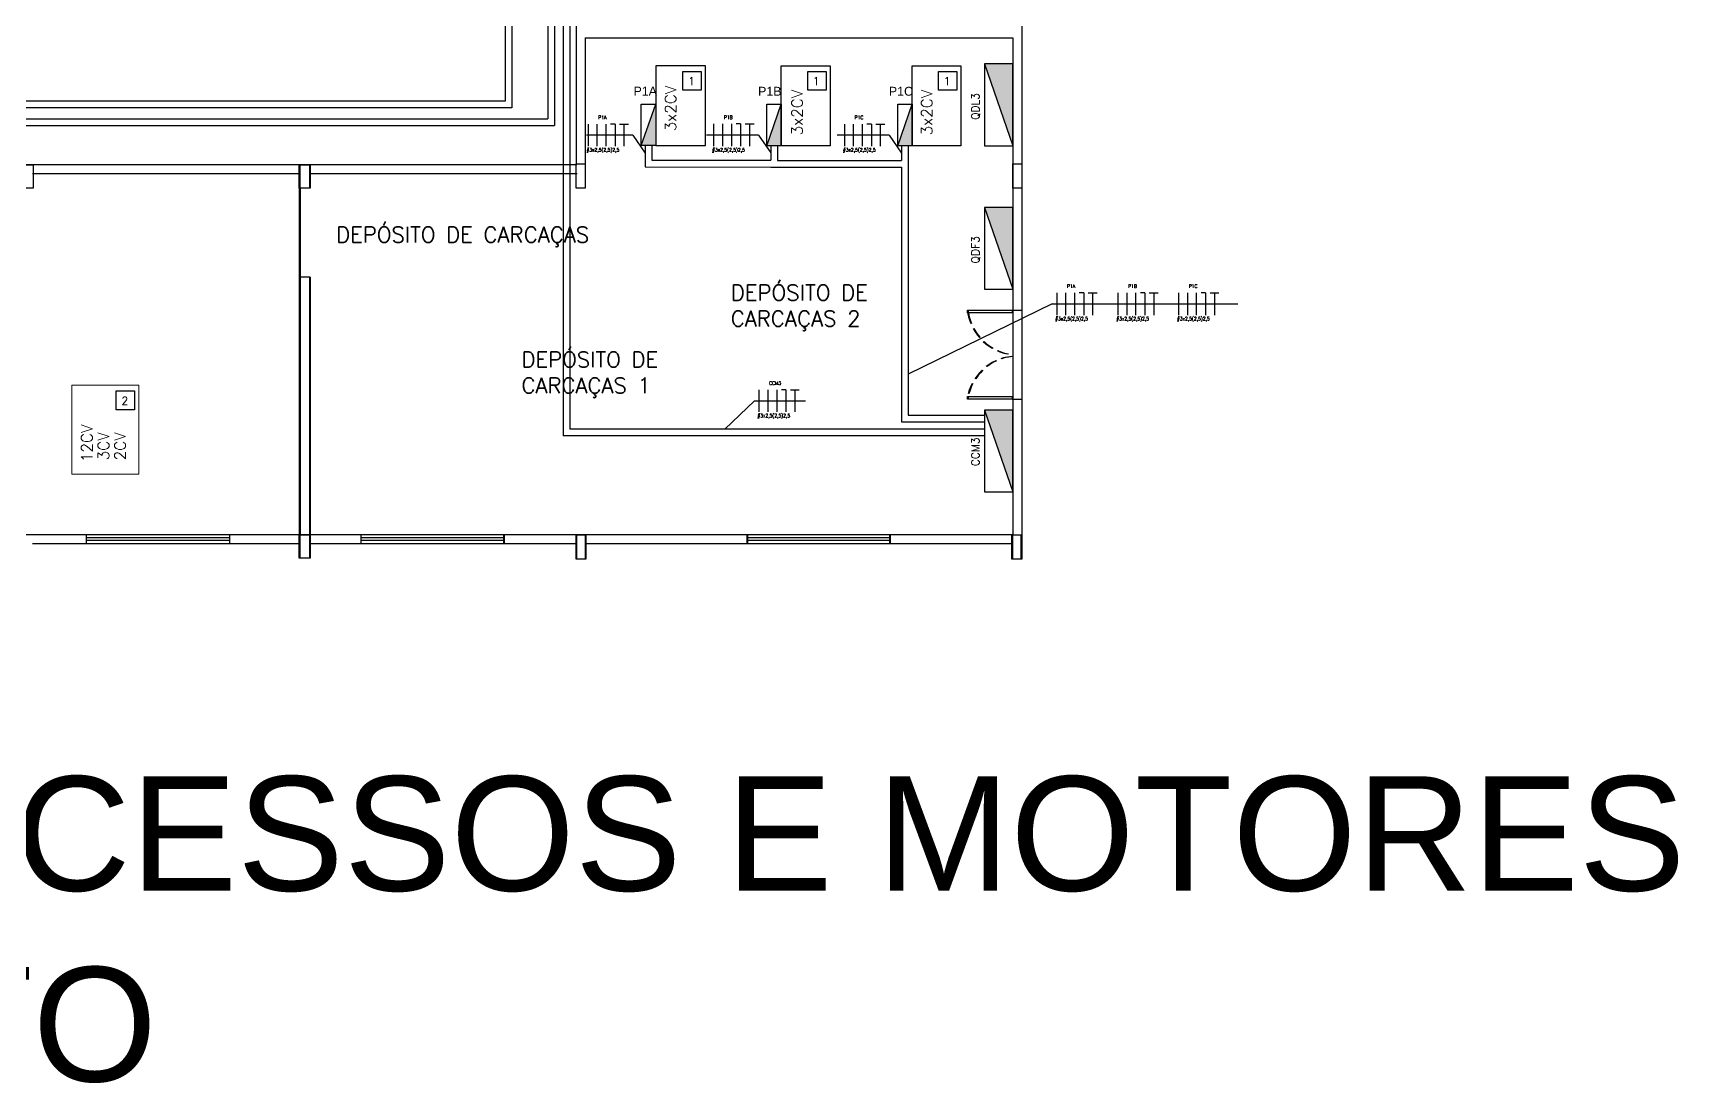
# Model space of a CAD drawing. Extents: x 202 to 641, y -96 to 322.
# Drawn here: x 255.75 to 292.75, y 128.96 to 152.59 of the extents above; entities that cross this region are included whole.
import ezdxf

# ---------------------------------------------------------------- set-up
doc = ezdxf.new("R2010")
doc.units = 0
doc.header["$MEASUREMENT"] = 0
doc.linetypes.add('DASHED2', pattern=[0.375, 0.25, -0.125])
for name, color, linetype in [('_ARQ', 5, 'Continuous'), ('_ARQ-TEXTO', 4, 'Continuous'), ('_ELT-ELETROCALHAS', 1, 'Continuous'), ('_ELT-MAQUINAS-TEXTO', 4, 'Continuous'), ('_ELT-MÁQUINAS', 3, 'Continuous'), ('_ELT-PONTO', 2, 'Continuous'), ('_ELT-PONTO-TEXTO', 4, 'Continuous'), ('_ELT_ELETRODUTOS', 6, 'Continuous'), ('ELET_FIAÇÃO', 1, 'Continuous')]:
    doc.layers.add(name, color=color, linetype=linetype)
doc.styles.add('ARIAL', font='arial.ttf')
doc.styles.add('textstyle3', font='romans')
doc.styles.add('textstyle4', font='arial.ttf')
doc.styles.add('textstyle6', font='Standard')
doc.styles.add('textstyle7', font='romans__.ttf')

# ---------------------------------------------------------------- blocks, each defined once
blk = doc.blocks.new('FIACAO_LAMP_ELETRO_3FNT')
at = {"layer": 'ELET_FIAÇÃO', "color": 4, "linetype": 'Continuous'}
for p, q in [((0, -0.25), (0, 0.25)), ((0.2, -0.25), (0.2, 0.25)), ((0.4, -0.25), (0.4, 0.25)), ((0.6, 0.25), (0.5, 0.25)), ((0.6, 0.25), (0.6, -0.25)), ((0.7, 0.25), (0.9, 0.25)), ((0.8, 0.25), (0.8, -0.25))]:
    blk.add_line(p, q, dxfattribs=at)
at = {"layer": 'ELET_FIAÇÃO', "color": 4, "linetype": 'Continuous', "style": 'textstyle4'}
for tag, p in [('C', (0.224, 0.36)), ('B', (-0.043, -0.37))]:
    blk.add_attdef(tag, p, '', height=0.08, dxfattribs=at)

msp = doc.modelspace()

# ---------------------------------------------------------------- hatches: boundary and pattern name
at = {"layer": '_ELT-PONTO', "linetype": 'Continuous', "transparency": 33554687}
for points in [[(277.786, 151.889), (277.15, 151.889), (277.786, 150.048)], [(277.786, 148.662), (277.15, 148.662), (277.786, 146.822)], [(277.786, 144.099), (277.15, 144.099), (277.786, 142.259)]]:
    msp.add_hatch(color=256, dxfattribs=at).paths.add_polyline_path(points, flags=0)
at = {"layer": '_ELT-PONTO', "linetype": 'Continuous'}
h = msp.add_hatch(color=256, dxfattribs=at)
h.dxf.hatch_style = 1
h.paths.add_polyline_path([(269.754, 150.984), (269.431, 150.052), (269.754, 150.052)])
h = msp.add_hatch(color=256, dxfattribs=at)
h.dxf.hatch_style = 1
h.paths.add_polyline_path([(272.578, 150.98), (272.256, 150.048), (272.578, 150.048)])
h = msp.add_hatch(color=256, dxfattribs=at)
h.dxf.hatch_style = 1
h.paths.add_polyline_path([(275.519, 150.98), (275.197, 150.048), (275.519, 150.048)])

# ---------------------------------------------------------------- linework, layer by layer
at = {"layer": '_ARQ'}
for p, q in [((267.968, 188.127), (267.968, 149.641)), ((277.986, 155.811), (277.986, 141.093)), ((268.168, 152.475), (277.768, 152.475)), ((268.186, 152.475), (277.786, 152.475)), ((277.786, 152.475), (277.786, 141.293)), ((267.966, 149.618), (224.593, 149.618)), ((267.984, 149.618), (224.611, 149.618)), ((261.739, 149.418), (255.739, 149.418)), ((261.757, 149.418), (255.757, 149.418)), ((267.968, 149.418), (261.968, 149.418)), ((267.986, 149.418), (261.986, 149.418)), ((277.768, 146.349), (277.968, 146.349)), ((277.786, 146.349), (277.986, 146.349)), ((277.768, 144.349), (277.968, 144.349)), ((277.786, 144.349), (277.986, 144.349)), ((277.768, 141.293), (224.593, 141.293)), ((277.786, 141.293), (224.611, 141.293)), ((261.739, 141.093), (255.739, 141.093)), ((261.757, 141.093), (255.757, 141.093)), ((256.951, 141.093), (256.951, 141.296)), ((256.951, 141.231), (260.148, 141.231)), ((256.951, 141.178), (260.148, 141.178)), ((256.969, 141.231), (260.166, 141.231)), ((256.969, 141.178), (260.166, 141.178)), ((260.169, 141.296), (260.169, 141.093)), ((267.966, 141.093), (261.968, 141.093)), ((267.984, 141.093), (261.986, 141.093)), ((263.132, 141.093), (263.132, 141.296)), ((263.132, 141.231), (266.329, 141.231)), ((263.132, 141.178), (266.329, 141.178)), ((263.15, 141.231), (266.347, 141.231)), ((263.15, 141.178), (266.347, 141.178)), ((266.332, 141.296), (266.332, 141.093)), ((266.35, 141.296), (266.35, 141.093)), ((277.766, 141.093), (268.168, 141.093)), ((277.784, 141.093), (268.186, 141.093)), ((271.809, 141.093), (271.809, 141.296)), ((271.809, 141.231), (275.006, 141.231)), ((271.809, 141.178), (275.006, 141.178)), ((271.827, 141.093), (271.827, 141.296)), ((271.827, 141.231), (275.024, 141.231)), ((271.827, 141.178), (275.024, 141.178)), ((275.009, 141.296), (275.009, 141.093)), ((275.027, 141.296), (275.027, 141.093))]:
    msp.add_line(p, q, dxfattribs=at)
at = {"layer": '_ARQ', "linetype": 'Continuous'}
for p, q in [((268.168, 152.475), (268.168, 149.641)), ((261.739, 149.093), (261.739, 141.293)), ((261.757, 149.093), (261.757, 141.293)), ((261.968, 147.093), (261.739, 147.093)), ((261.986, 147.093), (261.757, 147.093)), ((261.968, 147.093), (261.968, 141.293)), ((261.986, 147.093), (261.986, 141.293))]:
    msp.add_line(p, q, dxfattribs=at)
at = {"layer": '_ARQ'}
for points in [[(255.757, 149.618), (255.757, 149.093), (255.528, 149.093), (255.528, 149.618)], [(261.968, 149.618), (261.968, 149.093), (261.739, 149.093), (261.739, 149.618)], [(261.986, 149.618), (261.986, 149.093), (261.757, 149.093), (261.757, 149.618)], [(261.968, 141.293), (261.968, 140.769), (261.739, 140.769), (261.739, 141.293)], [(261.986, 141.293), (261.986, 140.769), (261.757, 140.769), (261.757, 141.293)]]:
    msp.add_lwpolyline(points, close=True, dxfattribs=at)
at = {"layer": '_ARQ', "linetype": 'Continuous'}
for points in [[(268.168, 149.093), (267.966, 149.093), (267.966, 149.641), (268.168, 149.641)], [(277.986, 149.093), (277.784, 149.093), (277.784, 149.641), (277.986, 149.641)], [(277.768, 146.289), (276.768, 146.289), (276.768, 146.349), (277.768, 146.349)], [(277.786, 146.289), (276.786, 146.289), (276.786, 146.349), (277.786, 146.349)], [(277.768, 144.349), (276.768, 144.349), (276.768, 144.409), (277.768, 144.409)], [(277.786, 144.349), (276.786, 144.349), (276.786, 144.409), (277.786, 144.409)], [(268.168, 140.745), (267.966, 140.745), (267.966, 141.293), (268.168, 141.293)], [(268.186, 140.745), (267.984, 140.745), (267.984, 141.293), (268.186, 141.293)], [(277.968, 140.745), (277.766, 140.745), (277.766, 141.293), (277.968, 141.293)], [(277.986, 140.745), (277.784, 140.745), (277.784, 141.293), (277.986, 141.293)]]:
    msp.add_lwpolyline(points, close=True, dxfattribs=at)
at = {"layer": '_ARQ', "linetype": 'DASHED2'}
for centre, start, end in [((277.889, 146.479), 189.6213, 263.9217), ((277.907, 146.479), 189.6213, 263.9217), ((277.881, 144.179), 96.0783, 170.3787), ((277.899, 144.179), 96.0783, 170.3787)]:
    msp.add_arc(centre, 1.136, start, end, dxfattribs=at)
at = {"layer": '_ELT-ELETROCALHAS', "color": 254, "true_color": 0xfeeab9}
for p, q in [((248.108, 150.654), (267.332, 150.654)), ((248.258, 150.504), (267.482, 150.504)), ((277.15, 143.67), (267.82, 143.67)), ((277.15, 143.52), (267.67, 143.52))]:
    msp.add_line(p, q, dxfattribs=at)
at = {"layer": '_ELT-ELETROCALHAS', "color": 116, "true_color": 0x136734}
for points in [[(268.168, 181.355), (266.367, 181.355), (266.367, 151.048), (248.653, 151.048), (248.653, 150.254)], [(268.168, 181.205), (266.517, 181.205), (266.517, 150.898), (248.803, 150.898), (248.803, 150.254)]]:
    msp.add_lwpolyline(points, dxfattribs=at)
at = {"layer": '_ELT-ELETROCALHAS', "color": 254, "true_color": 0xfeeab9}
for points in [[(267.67, 167.742), (267.67, 143.52)], [(267.82, 167.742), (267.82, 143.67)], [(267.332, 163.422), (267.332, 150.654)], [(267.482, 163.422), (267.482, 150.504)]]:
    msp.add_lwpolyline(points, dxfattribs=at)
at = {"layer": '_ELT-ELETROCALHAS', "color": 32, "true_color": 0xcd6928}
for points in [[(269.517, 150.052), (269.517, 149.572), (272.342, 149.568)], [(269.667, 150.052), (269.667, 149.722), (272.342, 149.722)], [(272.342, 150.048), (272.342, 149.722)], [(272.492, 150.048), (272.492, 149.718), (275.283, 149.718)], [(275.283, 150.048), (275.283, 149.718)], [(275.283, 150.048), (275.283, 149.718)], [(275.433, 150.048), (275.433, 143.987), (277.15, 143.987)], [(272.342, 149.568), (275.283, 149.568)], [(275.283, 149.568), (275.283, 143.837), (277.15, 143.837)]]:
    msp.add_lwpolyline(points, dxfattribs=at)
at = {"layer": '_ELT-MAQUINAS-TEXTO'}
for points in [[(270.365, 151.72), (270.778, 151.72), (270.778, 151.297), (270.365, 151.297)], [(273.173, 151.72), (273.586, 151.72), (273.586, 151.297), (273.173, 151.297)], [(276.114, 151.72), (276.527, 151.72), (276.527, 151.297), (276.114, 151.297)], [(257.622, 144.531), (258.034, 144.531), (258.034, 144.108), (257.622, 144.108)]]:
    msp.add_lwpolyline(points, close=True, dxfattribs=at)
at = {"layer": '_ELT-MÁQUINAS', "color": 4}
for points in [[(269.754, 150.052), (270.871, 150.052), (270.871, 151.848), (269.754, 151.848)], [(272.578, 151.848), (273.678, 151.848), (273.678, 150.048), (272.578, 150.048)], [(275.519, 151.848), (276.619, 151.848), (276.619, 150.048), (275.519, 150.048)]]:
    msp.add_lwpolyline(points, close=True, dxfattribs=at)
at = {"layer": '_ELT-MÁQUINAS', "color": 4, "lineweight": 0}
msp.add_lwpolyline([(256.627, 142.659), (258.127, 142.659), (258.127, 144.659), (256.627, 144.659)], close=True, dxfattribs=at)
at = {"layer": '_ELT-PONTO', "linetype": 'Continuous'}
for p, q in [((277.15, 151.889), (277.786, 150.048)), ((269.431, 150.052), (269.754, 150.984)), ((272.256, 150.048), (272.578, 150.98)), ((275.197, 150.048), (275.519, 150.98)), ((277.15, 148.662), (277.786, 146.822)), ((277.15, 144.099), (277.786, 142.259))]:
    msp.add_line(p, q, dxfattribs=at)
for points in [[(277.786, 151.889), (277.15, 151.889), (277.15, 150.048), (277.786, 150.048)], [(269.754, 150.052), (269.431, 150.052), (269.431, 150.984), (269.754, 150.984)], [(272.578, 150.048), (272.256, 150.048), (272.256, 150.98), (272.578, 150.98)], [(275.519, 150.048), (275.197, 150.048), (275.197, 150.98), (275.519, 150.98)], [(277.786, 148.662), (277.15, 148.662), (277.15, 146.822), (277.786, 146.822)], [(277.786, 144.099), (277.15, 144.099), (277.15, 142.259), (277.786, 142.259)]]:
    msp.add_lwpolyline(points, close=True, dxfattribs=at)
at = {"layer": 'ELET_FIAÇÃO', "color": 7, "linetype": 'Continuous'}
for points in [[(269.239, 150.285), (268.196, 150.285)], [(269.239, 150.285), (269.517, 149.883)], [(272.064, 150.287), (270.898, 150.287)], [(272.064, 150.287), (272.342, 149.885)], [(275.005, 150.285), (273.839, 150.285)], [(275.005, 150.285), (275.283, 149.883)], [(278.673, 146.488), (275.433, 144.911)], [(278.673, 146.488), (282.846, 146.488)], [(271.976, 144.308), (271.309, 143.67)], [(271.976, 144.308), (273.123, 144.308)]]:
    msp.add_lwpolyline(points, dxfattribs=at)

# ---------------------------------------------------------------- block references
at = {"layer": '_ELT_ELETRODUTOS', "linetype": 'Continuous'}
ref = msp.add_blockref('FIACAO_LAMP_ELETRO_3FNT', (268.24, 150.285), dxfattribs=at)
ref.add_attrib('C', 'P1A', (268.464, 150.645), dxfattribs={"layer": 'ELET_FIAÇÃO', "color": 4, "linetype": 'Continuous', "height": 0.08, "style": 'textstyle6'})
ref.add_attrib('B', '#3x2,5(2,5)2,5', (268.197, 149.915), dxfattribs={"layer": 'ELET_FIAÇÃO', "color": 4, "linetype": 'Continuous', "height": 0.08, "style": 'textstyle6'})
ref = msp.add_blockref('FIACAO_LAMP_ELETRO_3FNT', (271.065, 150.287), dxfattribs=at)
ref.add_attrib('C', 'P1B', (271.289, 150.646), dxfattribs={"layer": 'ELET_FIAÇÃO', "color": 4, "linetype": 'Continuous', "height": 0.08, "style": 'textstyle6'})
ref.add_attrib('B', '#3x2,5(2,5)2,5', (271.022, 149.916), dxfattribs={"layer": 'ELET_FIAÇÃO', "color": 4, "linetype": 'Continuous', "height": 0.08, "style": 'textstyle6'})
ref = msp.add_blockref('FIACAO_LAMP_ELETRO_3FNT', (274.006, 150.285), dxfattribs=at)
ref.add_attrib('C', 'P1C', (274.23, 150.645), dxfattribs={"layer": 'ELET_FIAÇÃO', "color": 4, "linetype": 'Continuous', "height": 0.08, "style": 'textstyle6'})
ref.add_attrib('B', '#3x2,5(2,5)2,5', (273.963, 149.915), dxfattribs={"layer": 'ELET_FIAÇÃO', "color": 4, "linetype": 'Continuous', "height": 0.08, "style": 'textstyle6'})
ref = msp.add_blockref('FIACAO_LAMP_ELETRO_3FNT', (278.78, 146.488), dxfattribs=at)
ref.add_attrib('C', 'P1A', (279.004, 146.848), dxfattribs={"layer": 'ELET_FIAÇÃO', "color": 4, "linetype": 'Continuous', "height": 0.08, "style": 'textstyle6'})
ref.add_attrib('B', '#3x2,5(2,5)2,5', (278.737, 146.118), dxfattribs={"layer": 'ELET_FIAÇÃO', "color": 4, "linetype": 'Continuous', "height": 0.08, "style": 'textstyle6'})
ref = msp.add_blockref('FIACAO_LAMP_ELETRO_3FNT', (280.155, 146.488), dxfattribs=at)
ref.add_attrib('C', 'P1B', (280.379, 146.848), dxfattribs={"layer": 'ELET_FIAÇÃO', "color": 4, "linetype": 'Continuous', "height": 0.08, "style": 'textstyle6'})
ref.add_attrib('B', '#3x2,5(2,5)2,5', (280.112, 146.118), dxfattribs={"layer": 'ELET_FIAÇÃO', "color": 4, "linetype": 'Continuous', "height": 0.08, "style": 'textstyle6'})
ref = msp.add_blockref('FIACAO_LAMP_ELETRO_3FNT', (281.52, 146.488), dxfattribs=at)
ref.add_attrib('C', 'P1C', (281.744, 146.848), dxfattribs={"layer": 'ELET_FIAÇÃO', "color": 4, "linetype": 'Continuous', "height": 0.08, "style": 'textstyle6'})
ref.add_attrib('B', '#3x2,5(2,5)2,5', (281.477, 146.118), dxfattribs={"layer": 'ELET_FIAÇÃO', "color": 4, "linetype": 'Continuous', "height": 0.08, "style": 'textstyle6'})
ref = msp.add_blockref('FIACAO_LAMP_ELETRO_3FNT', (272.083, 144.308), dxfattribs=at)
ref.add_attrib('C', 'CCM3', (272.307, 144.667), dxfattribs={"layer": 'ELET_FIAÇÃO', "color": 4, "linetype": 'Continuous', "height": 0.08, "style": 'textstyle6'})
ref.add_attrib('B', '#3x2,5(2,5)2,5', (272.04, 143.937), dxfattribs={"layer": 'ELET_FIAÇÃO', "color": 4, "linetype": 'Continuous', "height": 0.08, "style": 'textstyle6'})

# ---------------------------------------------------------------- texts
at = {"layer": '_ARQ-TEXTO', "style": 'textstyle3'}
msp.add_text('DEPÓSITO DE CARCAÇAS', height=0.35, dxfattribs=at).set_placement((262.57, 147.873))
at = {"layer": '_ARQ-TEXTO', "linetype": 'Continuous', "attachment_point": 1}
for s, insert, char_height, width, style in [('DEPÓSITO DE \\PCARCAÇAS 2', (271.447, 146.917), 0.35, 7.0685, 'textstyle7'), ('DEPÓSITO DE \\PCARCAÇAS 1', (266.735, 145.413), 0.35, 6.968, 'textstyle7'), ('PLANTA DE PROCESSOS E MOTORES POSCIONAMENTO', (226.573, 135.862), 2.57438, 67.67117, 'textstyle4')]:
    msp.add_mtext(s, dxfattribs=dict(at, insert=insert, char_height=char_height, width=width, style=style))
at = {"layer": '_ELT-MAQUINAS-TEXTO', "style": 'textstyle3'}
for s, p in [('3x2CV', (270.214, 150.371)), ('3x2CV', (273.058, 150.28)), ('3x2CV', (275.974, 150.28)), ('12CV', (257.087, 142.93)), ('3CV', (257.46, 142.971)), ('2CV', (257.834, 142.971))]:
    msp.add_text(s, height=0.25, rotation=90, dxfattribs=at).set_placement(p)
for s, p in [('1', (270.48, 151.411)), ('1', (273.288, 151.411)), ('1', (276.229, 151.411)), ('2', (257.737, 144.222))]:
    msp.add_text(s, height=0.18, dxfattribs=at).set_placement(p)
at = {"layer": '_ELT-PONTO-TEXTO', "style": 'textstyle3'}
for s, p in [('QDL3', (277.033, 150.627)), ('QDF3', (277.033, 147.401)), ('CCM3', (277.033, 142.838))]:
    msp.add_text(s, height=0.176, rotation=90, dxfattribs=at).set_placement(p)
at = {"layer": '_ELT-PONTO-TEXTO', "linetype": 'Continuous', "char_height": 0.2, "attachment_point": 1, "style": 'ARIAL'}
for s, insert in [('P1A', (269.255, 151.377)), ('P1B', (272.056, 151.373)), ('P1C', (274.997, 151.373))]:
    msp.add_mtext_dynamic_manual_height_columns(s, width=1.60642, gutter_width=4.242, heights=[0], dxfattribs=dict(at, insert=insert))

doc.saveas('drawing.dxf')
